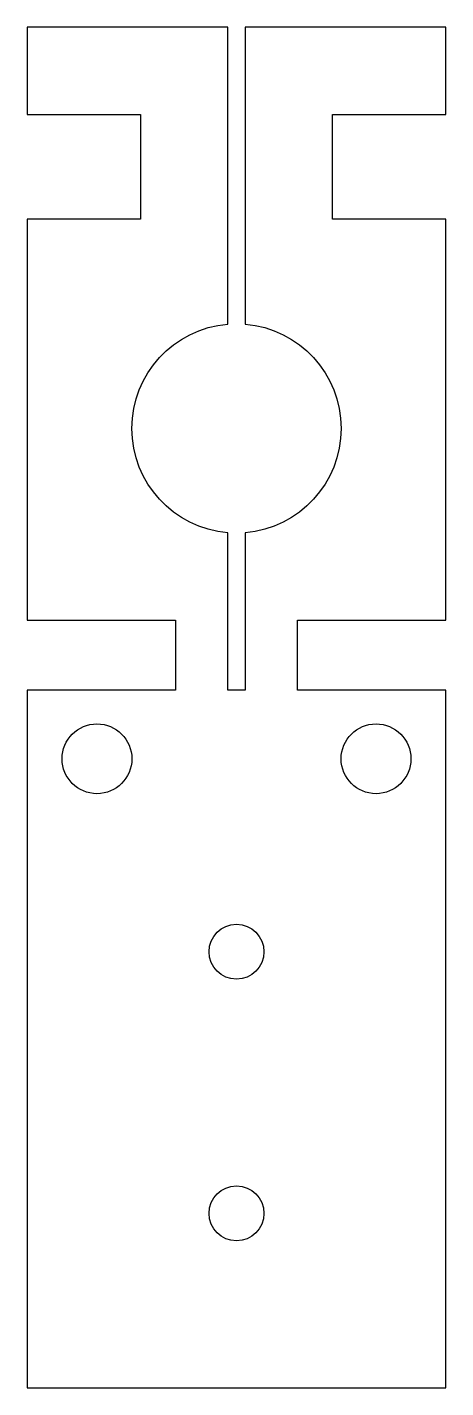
# Model space of a CAD drawing. Header units: millimetres. Extents: x 0 to 24, y 0 to 78.
import ezdxf

# ---------------------------------------------------------------- set-up
doc = ezdxf.new("R2010")
doc.units = ezdxf.units.MM

msp = doc.modelspace()

# ---------------------------------------------------------------- linework, layer by layer
msp.add_lwpolyline([(12.5, 60.979, -0.919866), (12.5, 49.021), (12.5, 40), (11.5, 40), (11.5, 49.021, -0.919866), (11.5, 60.979), (11.5, 78), (0, 78), (0, 73), (6.5, 73), (6.5, 67), (0, 67), (0, 44), (8.5, 44), (8.5, 40), (0, 40), (0, 0), (24, 0), (24, 40), (15.5, 40), (15.5, 44), (24, 44), (24, 67), (17.5, 67), (17.5, 73), (24, 73), (24, 78), (12.5, 78)], format="xyb", close=True)
for centre, radius in [((4, 36.06), 2), ((20, 36.06), 2), ((12, 25), 1.575), ((12, 10), 1.575)]:
    msp.add_circle(centre, radius)

doc.saveas('drawing.dxf')
